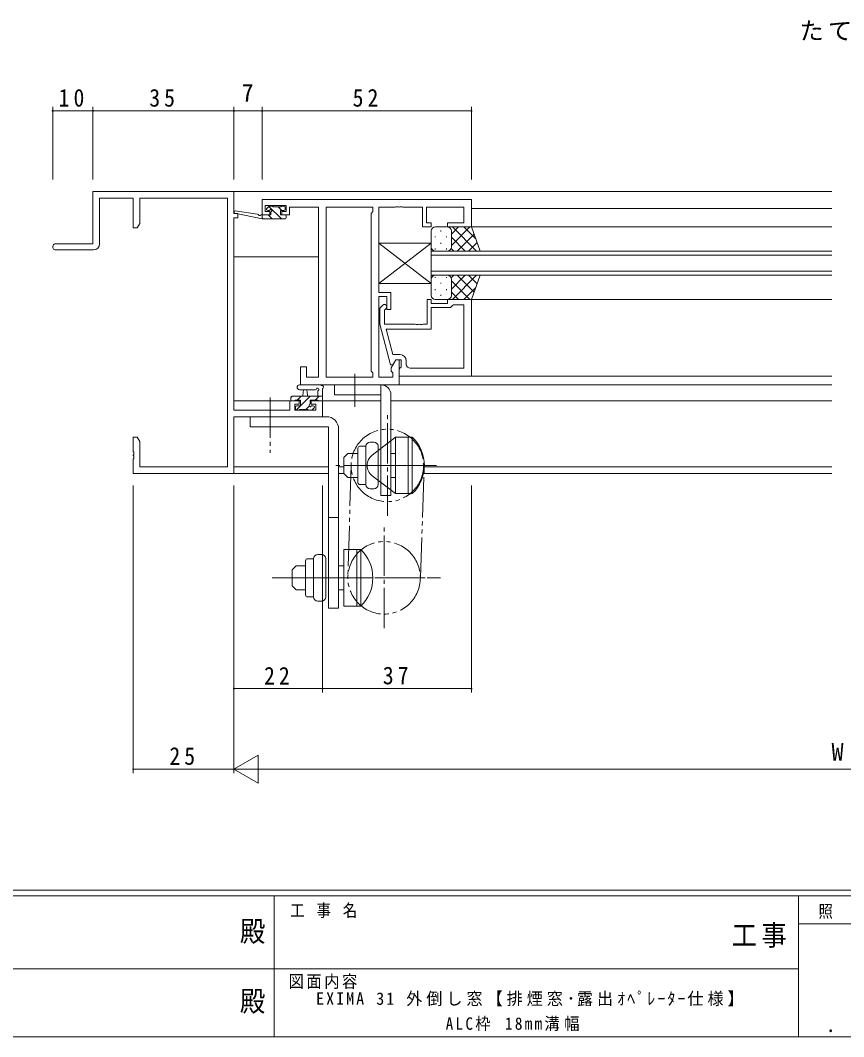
# Model space of a CAD drawing. Units: millimetres on the paper. Extents: x -397 to 397, y -282 to 282.
# Drawn here: x -71.9 to 132.5, y -282.1 to -29.8 of the extents above; entities that cross this region are included whole.
import ezdxf
from ezdxf.enums import TextEntityAlignment as Align

# ---------------------------------------------------------------- set-up
doc = ezdxf.new("R2010")
doc.units = ezdxf.units.MM
doc.linetypes.add('USER2', pattern=[13, 10, -1, 1, -1])
doc.linetypes.add('USER3', pattern=[15, 10, -1, 1, -1, 1, -1])
for name, color, linetype, lineweight in [('0-1_YKK_ZWAK', 7, 'Continuous', 18), ('0-3_YKK_11', 7, 'Continuous', 18), ('0-4_YKK_12', 2, 'Continuous', 18), ('0-5_YKK_13', 4, 'Continuous', 18), ('0-6_YKK_D', 6, 'Continuous', 18)]:
    doc.layers.add(name, color=color, linetype=linetype, lineweight=lineweight)
doc.layers.add('0-2_USER1', color=7, linetype='Continuous')
doc.styles.add('ＭＳ ゴシック', font='')
doc.styles.get('ＭＳ ゴシック').set_extended_font_data('MS Gothic')

msp = doc.modelspace()

# ---------------------------------------------------------------- linework, layer by layer
at = {"layer": '0-1_YKK_ZWAK'}
for p, q in [((376.092, -245.7), (-393.908, -245.7)), ((338.292, -247.1), (-393.908, -247.1)), ((-8.908, -247.1), (-8.908, -282.1)), ((121.292, -247.1), (121.292, -282.1)), ((189.476, -254.099), (121.292, -254.099)), ((-136.308, -265.299), (-7.508, -265.299)), ((-7.508, -265.299), (121.292, -265.299)), ((-393.908, -282.1), (338.292, -282.1))]:
    msp.add_line(p, q, dxfattribs=at)
at = {"layer": '0-3_YKK_11'}
for p, q in [((-53.88, -72.3), (-18.88, -72.3)), ((-53.88, -85.3), (-53.88, -72.3)), ((-18.88, -72.3), (-18.88, -77.8)), ((-52.25, -73.93), (-52.25, -85.3)), ((-43.88, -73.93), (-52.25, -73.93)), ((-43.88, -81.3), (-43.88, -73.93)), ((-42.25, -73.93), (-42.25, -80.209)), ((-20.51, -73.93), (-42.25, -73.93)), ((-20.51, -140.67), (-20.51, -73.93)), ((-11.88, -78.1), (-11.88, -74.3)), ((-11.88, -74.3), (40.12, -74.3)), ((40.12, -74.3), (40.12, -81.1)), ((-18.88, -77.8), (-17.88, -77.8)), ((-17.88, -77.8), (-17.88, -78.8)), ((-9.98, -78.1), (-11.88, -78.1)), ((-11.08, -75.8), (-11.08, -77.3)), ((-5.88, -75.8), (-11.08, -75.8)), ((-11.08, -77.3), (-9.98, -77.3)), ((-9.98, -77.3), (-9.98, -78.1)), ((-6.98, -77.3), (-5.88, -77.3)), ((-6.98, -78.1), (-6.98, -77.3)), ((-5.08, -78.1), (-6.98, -78.1)), ((-5.88, -77.3), (-5.88, -75.8)), ((-5.08, -76.23), (-5.08, -77.03)), ((2.12, -76.23), (-5.08, -76.23)), ((-5.08, -77.03), (-5.08, -78.1)), ((2.12, -118.37), (2.12, -76.23)), ((4.05, -118.37), (4.05, -76.23)), ((4.05, -76.23), (15.62, -76.23)), ((4.05, -118.37), (4.05, -76.23)), ((15.62, -77.3), (15.19, -77.73)), ((15.19, -77.73), (15.19, -116.87)), ((15.62, -76.23), (15.62, -77.3)), ((17.12, -76.23), (17.12, -97.4)), ((21.162, -76.23), (17.12, -76.23)), ((21.345, -76.11), (21.162, -76.23)), ((21.895, -76.11), (21.345, -76.11)), ((22.078, -76.23), (21.895, -76.11)), ((22.162, -76.23), (22.078, -76.23)), ((22.345, -76.11), (22.162, -76.23)), ((22.895, -76.11), (22.345, -76.11)), ((23.078, -76.23), (22.895, -76.11)), ((27.92, -76.23), (23.078, -76.23)), ((27.92, -81.1), (27.92, -76.23)), ((28.92, -76.23), (28.92, -80.1)), ((38.19, -76.23), (28.92, -76.23)), ((38.19, -80.1), (38.19, -76.23)), ((-42.25, -80.209), (-42.88, -81.3)), ((-18.88, -78.8), (-18.88, -126.57)), ((-17.88, -78.8), (-18.88, -78.8)), ((28.92, -80.1), (30.12, -80.1)), ((30.12, -80.1), (30.12, -81.1)), ((34.12, -80.1), (38.19, -80.1)), ((34.12, -81.1), (34.12, -80.1)), ((-42.88, -81.3), (-43.88, -81.3)), ((30.12, -81.1), (27.92, -81.1)), ((40.12, -81.1), (34.12, -81.1)), ((-63.13, -85.3), (-53.88, -85.3)), ((-53.75, -86.8), (-63.13, -86.8)), ((17.12, -97.4), (20.12, -97.4)), ((20.12, -97.4), (20.12, -101.6)), ((17.12, -98.4), (17.12, -118.37)), ((19.12, -98.4), (17.12, -98.4)), ((18.096, -100.476), (17.32, -101.251)), ((19.12, -101.6), (19.12, -98.4)), ((29.12, -99.1), (29.12, -105.2)), ((30.12, -99.1), (29.12, -99.1)), ((30.12, -100.1), (30.12, -99.1)), ((34.12, -100.1), (30.12, -100.1)), ((34.12, -99.1), (34.12, -100.1)), ((40.12, -99.1), (34.12, -99.1)), ((34.92, -101.1), (35.42, -100.6)), ((35.42, -100.6), (35.62, -100.4)), ((35.62, -100.4), (38.19, -100.4)), ((38.19, -100.4), (38.19, -116.17)), ((38.19, -100.4), (38.19, -116.17)), ((40.12, -118.1), (40.12, -99.1)), ((17.32, -101.251), (17.32, -105.197)), ((18.52, -101.749), (18.944, -101.324)), ((18.52, -105.2), (18.52, -101.749)), ((20.12, -101.6), (19.12, -101.6)), ((30.12, -101.1), (34.92, -101.1)), ((30.12, -106.5), (30.12, -101.1)), ((17.32, -105.197), (20.027, -115.3)), ((26.162, -105.2), (18.52, -105.2)), ((26.345, -105.32), (26.162, -105.2)), ((26.895, -105.32), (26.345, -105.32)), ((27.078, -105.2), (26.895, -105.32)), ((27.162, -105.2), (27.078, -105.2)), ((27.345, -105.32), (27.162, -105.2)), ((27.895, -105.32), (27.345, -105.32)), ((28.078, -105.2), (27.895, -105.32)), ((29.12, -105.2), (28.078, -105.2)), ((18.911, -106.5), (30.12, -106.5)), ((20.599, -112.8), (18.911, -106.5)), ((22.42, -112.8), (20.599, -112.8)), ((-2.38, -115.8), (-0.88, -115.8)), ((-2.38, -120.3), (-2.38, -115.8)), ((-0.88, -115.8), (-0.88, -118.37)), ((20.027, -115.3), (20.627, -115.3)), ((20.19, -116.057), (21.32, -114.1)), ((20.627, -115.3), (21.32, -114.1)), ((21.32, -114.1), (22.12, -114.1)), ((21.32, -114.1), (22.62, -114.1)), ((22.12, -114.1), (22.12, -120.3)), ((22.62, -115.9), (22.42, -116.1)), ((22.62, -114.1), (22.62, -115.9)), ((23.92, -115.17), (23.92, -114.3)), ((-0.88, -118.37), (2.12, -118.37)), ((15.62, -118.37), (4.05, -118.37)), ((15.19, -116.87), (15.62, -117.3)), ((15.62, -117.3), (15.62, -118.37)), ((17.12, -118.37), (20.62, -118.37)), ((20.19, -116.87), (20.19, -116.057)), ((20.62, -117.3), (20.19, -116.87)), ((20.62, -118.37), (20.62, -117.3)), ((22.42, -116.1), (22.12, -116.4)), ((22.12, -116.4), (22.12, -118.1)), ((22.12, -118.1), (40.12, -118.1)), ((38.19, -116.17), (24.92, -116.17)), ((22.12, -120.3), (-2.38, -120.3)), ((-4.98, -124.3), (-2.68, -124.3)), ((-4.98, -126.57), (-4.98, -124.3)), ((-3.78, -125.1), (-3.78, -126.57)), ((-2.68, -125.1), (-3.78, -125.1)), ((-2.68, -124.3), (-2.68, -125.1)), ((0.32, -124.3), (3.12, -124.3)), ((0.32, -125.1), (0.32, -124.3)), ((1.49, -125.1), (0.32, -125.1)), ((1.49, -126.57), (1.49, -125.1)), ((3.12, -124.3), (3.12, -128.2)), ((-18.88, -126.57), (-4.98, -126.57)), ((-18.88, -128.2), (-18.88, -142.3)), ((3.12, -128.2), (-18.88, -128.2)), ((-3.78, -126.57), (1.49, -126.57)), ((-43.88, -133.3), (-42.88, -133.3)), ((-43.88, -136.842), (-43.88, -133.3)), ((-42.88, -133.3), (-42.25, -134.391)), ((-42.25, -134.391), (-42.25, -140.67)), ((-43.76, -137.025), (-43.88, -136.842)), ((-43.88, -137.758), (-43.76, -137.575)), ((-43.88, -137.842), (-43.88, -137.758)), ((-43.76, -138.025), (-43.88, -137.842)), ((-43.88, -138.758), (-43.76, -138.575)), ((-43.88, -142.3), (-43.88, -138.758)), ((-43.76, -137.575), (-43.76, -137.025)), ((-43.76, -138.575), (-43.76, -138.025)), ((-42.25, -140.67), (-20.51, -140.67)), ((-18.88, -142.3), (-43.88, -142.3))]:
    msp.add_line(p, q, dxfattribs=at)
for centre, radius, start, end in [((-63.13, -86.05), 0.75, 89.99999, 270.00001), ((-53.75, -85.3), 1.5, 270.00001, 359.99999), ((18.52, -100.9), 0.6, 314.99999, 135.00001), ((22.42, -114.3), 1.5, 0.00001, 89.99999), ((24.92, -115.17), 1, 180.00001, 269.99999)]:
    msp.add_arc(centre, radius, start, end, dxfattribs=at)
at = {"layer": '0-4_YKK_12'}
for p, q in [((-19.18, -72.3), (129.62, -72.3)), ((40.12, -76.5), (129.62, -76.5)), ((129.62, -81.1), (34.415, -81.1)), ((30.119, -87.1), (129.62, -87.1)), ((30.119, -93.1), (30.119, -87.1)), ((129.62, -88.1), (30.119, -88.1)), ((-18.88, -88.5), (2.12, -88.5)), ((30.119, -92.1), (129.62, -92.1)), ((129.62, -93.1), (30.119, -93.1)), ((39.62, -99.1), (129.62, -99.1)), ((39.82, -118.1), (129.62, -118.1)), ((21.82, -120.3), (129.62, -120.3)), ((-18.88, -124.3), (-2.38, -124.3)), ((0.02, -124.3), (17.62, -124.3)), ((20.12, -124.3), (129.62, -124.3)), ((-18.88, -140.67), (4.62, -140.67)), ((7.12, -140.67), (8.42, -140.67)), ((28.413, -140.67), (129.62, -140.67)), ((-19.18, -142.3), (4.62, -142.3)), ((7.12, -142.3), (8.42, -142.3)), ((28.211, -142.3), (129.62, -142.3))]:
    msp.add_line(p, q, dxfattribs=at)
at = {"layer": '0-5_YKK_13'}
for p, q in [((-11.878, -79.1), (-18.639, -77.694)), ((-12.992, -77.927), (-18.534, -77.103)), ((-11.878, -78.1), (-11.965, -78.086)), ((-11.878, -79.1), (-11.878, -78.1)), ((-9.68, -78.1), (-11.878, -78.1)), ((-10.192, -75.988), (-10.692, -76.488)), ((-10.48, -77), (-10.141, -77)), ((-9.343, -79.1), (-10.343, -78.1)), ((-7.098, -79.1), (-10.201, -75.997)), ((-9.38, -75.9), (-9.98, -75.9)), ((-9.68, -77.461), (-9.68, -78.1)), ((-7.18, -76.1), (-9.18, -76.1)), ((-6.953, -77), (-7.853, -76.1)), ((-7.28, -77), (-6.48, -77)), ((-7.28, -78.1), (-7.28, -77)), ((-6.18, -78.1), (-7.28, -78.1)), ((-6.48, -75.9), (-6.98, -75.9)), ((-6.18, -76.7), (-6.18, -76.2)), ((-11.588, -79.1), (-11.878, -78.81)), ((-6.18, -79.1), (-11.878, -79.1)), ((-5.88, -78.8), (-5.88, -78.4)), ((30.12, -86.1), (30.12, -82.1)), ((31.12, -81.1), (34.12, -81.1)), ((32.483, -82.02), (32.483, -82.22)), ((40.12, -81.1), (34.12, -81.1)), ((35.12, -82.892), (36.912, -81.1)), ((35.12, -85.72), (39.74, -81.1)), ((35.12, -82.1), (35.12, -85.7)), ((35.12, -82.5), (35.12, -86.1)), ((35.388, -81.1), (41.388, -87.1)), ((36.568, -87.1), (40.764, -82.904)), ((38.216, -81.1), (41.177, -84.061)), ((42.263, -87.1), (40.12, -81.1)), ((30.12, -85.1), (17.12, -85.1)), ((17.12, -85.1), (17.12, -95.1)), ((30.12, -85.1), (17.12, -95.1)), ((30.12, -95.1), (17.12, -85.1)), ((30.12, -85.1), (30.12, -95.1)), ((31.068, -83.435), (31.068, -83.635)), ((32.483, -85.05), (32.483, -85.25)), ((33.898, -83.435), (33.898, -83.635)), ((35.12, -83.66), (38.56, -87.1)), ((39.397, -87.1), (41.509, -84.988)), ((31.068, -86.465), (31.068, -86.665)), ((34.12, -87.1), (31.12, -87.1)), ((33.898, -86.465), (33.898, -86.665)), ((34.12, -87.1), (42.263, -87.1)), ((35.063, -86.432), (35.731, -87.1)), ((34.12, -93.1), (31.12, -93.1)), ((42.263, -93.1), (34.12, -93.1)), ((35.063, -93.768), (35.731, -93.1)), ((35.12, -96.54), (38.56, -93.1)), ((35.388, -99.1), (41.388, -93.1)), ((36.568, -93.1), (40.764, -97.296)), ((39.397, -93.1), (41.508, -95.212)), ((42.263, -93.1), (40.12, -99.1)), ((17.12, -95.1), (30.12, -95.1)), ((30.12, -94.1), (30.12, -98.1)), ((31.068, -93.735), (31.068, -93.535)), ((32.483, -95.15), (32.483, -94.95)), ((33.898, -93.735), (33.898, -93.535)), ((35.12, -97.7), (35.12, -94.1)), ((35.12, -94.48), (39.74, -99.1)), ((35.12, -98.1), (35.12, -94.5)), ((31.068, -96.765), (31.068, -96.565)), ((32.483, -98.18), (32.483, -97.98)), ((33.898, -96.765), (33.898, -96.565)), ((35.12, -97.308), (36.912, -99.1)), ((38.216, -99.1), (41.177, -96.139)), ((31.12, -99.1), (34.12, -99.1)), ((40.12, -99.1), (34.12, -99.1)), ((-2.608, -120.3), (2.554, -120.3)), ((17.62, -120.3), (6.12, -120.3)), ((17.62, -147.8), (17.62, -120.3)), ((-4.78, -123.46), (-4.42, -123.1)), ((-4.78, -123.4), (-4.78, -124)), ((3.12, -123.1), (-4.48, -123.1)), ((-3.404, -126.573), (0.07, -123.1)), ((-3.175, -124.1), (-2.175, -123.1)), ((-2.608, -121.5), (1.353, -121.503)), ((-1.78, -123.1), (-1.678, -121.956)), ((-0.58, -123.1), (-0.682, -121.956)), ((1.315, -124.1), (2.315, -123.1)), ((1.92, -121.92), (1.92, -123.1)), ((3.12, -124), (3.12, -121.32)), ((-4.48, -124.3), (-3.88, -124.3)), ((-3.68, -124.1), (-2.38, -124.1)), ((-3.58, -125.8), (-3.58, -126.3)), ((-2.38, -125.5), (-3.28, -125.5)), ((-2.38, -124.1), (-2.38, -125.5)), ((-0.985, -126.4), (-0.201, -125.616)), ((0.02, -124.1), (2.02, -124.1)), ((0.02, -125.039), (0.02, -124.1)), ((0.82, -125.5), (0.481, -125.5)), ((0.532, -126.512), (1.032, -126.012)), ((2.22, -124.3), (2.82, -124.3)), ((-14.88, -128.2), (-14.88, -130.7)), ((-14.88, -128.2), (4.12, -128.2)), ((-3.28, -126.6), (-2.78, -126.6)), ((-2.58, -126.4), (-0.48, -126.4)), ((-0.28, -126.6), (0.32, -126.6)), ((-14.88, -130.7), (4.62, -130.7)), ((4.62, -175.7), (4.62, -130.7)), ((7.12, -131.2), (7.12, -175.7)), ((15.484, -137.727), (21.22, -133.3)), ((24.42, -133.3), (21.22, -133.3)), ((21.22, -133.3), (21.22, -147.3)), ((25.42, -133.3), (24.42, -133.3)), ((24.42, -147.3), (24.42, -133.3)), ((24.42, -133.3), (24.42, -147.3)), ((25.42, -133.3), (25.42, -147.3)), ((11.92, -136.05), (11.92, -144.55)), ((13.92, -135.55), (12.42, -135.55)), ((13.92, -135.526), (13.92, -136.913)), ((14.92, -134.526), (15.92, -134.526)), ((16.92, -135.526), (16.92, -145.074)), ((21.22, -137.597), (21.22, -134.847)), ((9.42, -137.3), (8.42, -138.3)), ((8.42, -138.3), (8.42, -142.3)), ((11.92, -137.3), (9.42, -137.3)), ((13.92, -143.687), (13.92, -136.913)), ((21.22, -137.3), (20.12, -137.3)), ((14.167, -140.3), (22.771, -140.3)), ((13.92, -143.687), (13.92, -145.074)), ((15.484, -142.873), (21.22, -147.3)), ((21.22, -143.3), (20.12, -143.3)), ((13.92, -145.05), (12.42, -145.05)), ((14.92, -146.074), (15.92, -146.074)), ((24.42, -147.3), (21.22, -147.3)), ((25.42, -147.3), (24.42, -147.3)), ((7.12, -153.2), (4.62, -153.2)), ((8.42, -175.2), (8.42, -161.2)), ((8.42, -161.2), (11.62, -161.2)), ((12.62, -161.2), (11.62, -161.2)), ((11.62, -175.2), (11.62, -161.2)), ((11.62, -161.2), (11.62, -175.2)), ((12.62, -161.2), (12.62, -175.2)), ((-1.08, -163.95), (-1.08, -172.45)), ((0.92, -163.45), (-0.58, -163.45)), ((0.92, -163.426), (0.92, -164.813)), ((1.92, -162.426), (2.92, -162.426)), ((3.92, -163.426), (3.92, -172.974)), ((8.42, -165.497), (8.42, -162.747)), ((-3.38, -165.2), (-4.38, -166.2)), ((-4.38, -166.2), (-4.38, -170.2)), ((-1.08, -165.2), (-3.38, -165.2)), ((0.92, -171.587), (0.92, -164.813)), ((8.42, -165.2), (7.12, -165.2)), ((-0.236, -168.2), (12.28, -168.2)), ((7.12, -173.653), (7.12, -170.903)), ((8.42, -171.2), (7.12, -171.2)), ((0.92, -172.95), (-0.58, -172.95)), ((0.92, -171.587), (0.92, -172.974)), ((1.92, -173.974), (2.92, -173.974)), ((4.62, -175.7), (7.12, -175.7)), ((11.62, -175.2), (8.42, -175.2)), ((12.62, -175.2), (11.62, -175.2))]:
    msp.add_line(p, q, dxfattribs=at)
at = {"layer": '0-5_YKK_13', "linetype": 'USER2'}
for p, q in [((11.12, -117.579), (11.12, -125.793)), ((-9.88, -123.443), (-9.88, -137.184)), ((19.22, -152.8), (19.22, -127.8)), ((31.42, -140.3), (6.062, -140.3)), ((18.42, -180.7), (18.42, -155.7)), ((-9.38, -168.2), (32.42, -168.2)), ((-7.901, -168.2), (32.109, -168.2))]:
    msp.add_line(p, q, dxfattribs=at)
at = {"layer": '0-5_YKK_13', "linetype": 'USER3'}
for p, q in [((10.22, -140.3), (9.42, -168.2)), ((27.42, -168.2), (28.42, -140.3))]:
    msp.add_line(p, q, dxfattribs=at)
at = {"layer": '0-5_YKK_13'}
for points in [[(6.12, -120.3), (6.12, -122.8), (17.62, -122.8)], [(20.12, -122.8), (20.12, -147.8), (17.62, -147.8)], [(11.92, -143.3), (9.42, -143.3), (8.42, -142.3)], [(-1.08, -171.2), (-3.38, -171.2), (-4.38, -170.2)]]:
    msp.add_lwpolyline(points, dxfattribs=at)
at = {"layer": '0-5_YKK_13', "linetype": 'USER3'}
for centre in [(19.22, -140.3), (18.42, -168.2)]:
    msp.add_circle(centre, 9, dxfattribs=at)
at = {"layer": '0-5_YKK_13'}
for centre, radius, start, end in [((-18.578, -77.4), 0.3, 81.55064, 258.25019), ((-13.036, -78.223), 0.3, 21.55064, 81.55064), ((-12.478, -78.003), 0.3, 201.55064, 320.80246), ((-12.013, -78.382), 0.3, 80.80246, 140.80246), ((-10.48, -76.7), 0.3, 135, 270), ((-9.98, -76.2), 0.3, 90, 135), ((-10.141, -76.7), 0.3, 270, 326.94427), ((-9.68, -77), 0.25, 303.05573, 146.94427), ((-9.38, -77.461), 0.3, 123.05573, 180), ((-9.38, -76.1), 0.2, 0, 90), ((-6.98, -76.1), 0.2, 90, 180), ((-6.48, -76.2), 0.3, 0, 90), ((-6.48, -76.7), 0.3, 270, 0), ((-6.18, -78.4), 0.3, 0, 90), ((-6.18, -78.8), 0.3, 270, 0), ((31.12, -82.1), 1, 90, 180), ((34.12, -82.1), 1, 0, 90), ((34.12, -82.1), 1, 0, 90), ((31.12, -86.1), 1, 180, 270), ((34.12, -86.1), 1, 270, 0), ((34.12, -86.1), 1, 270, 0), ((31.12, -94.1), 1, 90, 180), ((34.12, -94.1), 1, 0, 90), ((34.12, -94.1), 1, 0, 90), ((31.12, -98.1), 1, 180, 270), ((34.12, -98.1), 1, 270, 0), ((34.12, -98.1), 1, 270, 0), ((-2.608, -120.9), 0.6, 89.95977, 269.95977), ((2.554, -120.6), 0.3, 40.52878, 90), ((3.01, -120.21), 0.3, 220.52878, 280.52878), ((3.12, -120.8), 0.3, 300, 100.52878), ((3.42, -121.32), 0.3, 120, 180), ((17.62, -122.8), 2.5, 0, 90), ((-4.48, -123.4), 0.3, 90, 180), ((-1.18, -122), 0.5, 5.09207, 174.90793), ((1.353, -121.203), 0.3, 269.95977, 340.81024), ((1.92, -121.4), 0.3, 300, 160.81024), ((2.22, -121.92), 0.3, 120, 180), ((-4.48, -124), 0.3, 180, 270), ((-3.88, -124.1), 0.2, 270, 0), ((-3.28, -125.8), 0.3, 90, 180), ((0.02, -125.5), 0.25, 123.05573, 326.94427), ((-0.28, -125.039), 0.3, 303.05573, 0), ((0.481, -125.8), 0.3, 90, 146.94427), ((0.82, -125.8), 0.3, 315, 90), ((2.22, -124.1), 0.2, 180, 270), ((2.82, -124), 0.3, 270, 0), ((-3.28, -126.3), 0.3, 180, 270), ((-2.78, -126.4), 0.2, 270, 0), ((-0.28, -126.4), 0.2, 180, 270), ((0.32, -126.3), 0.3, 270, 315), ((4.12, -131.2), 3, 0, 90), ((18.753, -140.3), 9.667, 313.60284, 46.39716), ((12.42, -136.05), 0.5, 90, 180), ((14.92, -135.526), 1, 90, 180), ((15.92, -135.526), 1, 0, 90), ((17.47, -140.3), 3.25, 127.66316, 232.33684), ((12.42, -144.55), 0.5, 180, 270), ((14.92, -145.074), 1, 180, 270), ((15.92, -145.074), 1, 270, 0), ((5.953, -168.2), 9.667, 313.60284, 46.39716), ((-0.58, -163.95), 0.5, 90, 180), ((1.92, -163.426), 1, 90, 180), ((2.92, -163.426), 1, 0, 90), ((-0.58, -172.45), 0.5, 180, 270), ((1.92, -172.974), 1, 180, 270), ((2.92, -172.974), 1, 270, 0)]:
    msp.add_arc(centre, radius, start, end, dxfattribs=at)
at = {"layer": '0-6_YKK_D'}
for p, q in [((-63.88, -69.3), (-63.88, -51.3)), ((-53.88, -52.3), (-63.88, -52.3)), ((-53.88, -69.3), (-53.88, -51.3)), ((-53.88, -69.3), (-53.88, -51.3)), ((-18.88, -52.3), (-53.88, -52.3)), ((-18.88, -69.3), (-18.88, -51.3)), ((-18.88, -69.3), (-18.88, -51.3)), ((-18.88, -52.3), (-11.88, -52.3)), ((-11.88, -69.3), (-11.88, -51.3)), ((-11.88, -69.3), (-11.88, -51.3)), ((-11.88, -52.3), (40.12, -52.3)), ((40.12, -69.3), (40.12, -51.3)), ((-43.88, -145.3), (-43.88, -216.7)), ((-18.88, -145.3), (-18.88, -196.7)), ((-18.88, -145.3), (-18.88, -216.7)), ((-18.88, -145.3), (-18.88, -216.7)), ((3.12, -145.3), (3.12, -196.7)), ((3.12, -145.3), (3.12, -196.7)), ((40.12, -145.3), (40.12, -196.7)), ((-18.88, -195.7), (3.12, -195.7)), ((3.12, -195.7), (40.12, -195.7)), ((-18.88, -215.7), (-12.818, -212.2)), ((-12.818, -219.2), (-12.818, -212.2)), ((-43.88, -215.7), (-18.88, -215.7)), ((-18.88, -215.7), (-6.756, -215.7)), ((-18.88, -215.7), (-12.818, -219.2)), ((274.12, -215.7), (-11.88, -215.7))]:
    msp.add_line(p, q, dxfattribs=at)
for centre, start, end in [((-63.88, -52.3), 0, 180), ((-63.88, -52.3), 180, 0), ((-53.88, -52.3), 0, 180), ((-53.88, -52.3), 0, 180), ((-53.88, -52.3), 180, 0), ((-53.88, -52.3), 180, 0), ((-18.88, -52.3), 0, 180), ((-18.88, -52.3), 0, 180), ((-18.88, -52.3), 180, 0), ((-18.88, -52.3), 180, 0), ((-11.88, -52.3), 0, 180), ((-11.88, -52.3), 0, 180), ((-11.88, -52.3), 180, 0), ((-11.88, -52.3), 180, 0), ((40.12, -52.3), 0, 180), ((40.12, -52.3), 180, 0), ((-18.88, -195.7), 0, 180), ((-18.88, -195.7), 180, 0), ((3.12, -195.7), 0, 180), ((3.12, -195.7), 0, 180), ((3.12, -195.7), 180, 0), ((3.12, -195.7), 180, 0), ((40.12, -195.7), 0, 180), ((40.12, -195.7), 180, 0), ((-43.88, -215.7), 0, 180), ((-43.88, -215.7), 180, 0)]:
    msp.add_arc(centre, 0.106, start, end, dxfattribs=at)

# ---------------------------------------------------------------- texts
at = {"layer": '0-1_YKK_ZWAK', "style": 'ＭＳ ゴシック', "width": 0.9}
for p in [(-17.39, -260.056), (-17.39, -277.378)]:
    msp.add_text('殿', height=5.132, dxfattribs=at).set_placement(p, align=Align.BOTTOM_LEFT)
at = {"layer": '0-1_YKK_ZWAK', "attachment_point": 7, "style": 'ＭＳ ゴシック'}
for s, insert, char_height in [('\\T1.22;\\W0.85;工\\~事\\~名', (-4.896, -252.633), 3.079), ('\\T1.24;\\W0.85;照\\~\\~査', (126.281, -252.88), 3.079), ('\\T1.17;\\W0.9;工事', (104.723, -260.056), 5.132), ('\\T1.17;\\W0.9;図面内容', (-5.291, -270.248), 3.079), ('\\T1.24;\\W0.85;\\~．\\~．', (125.747, -281.046), 3.592)]:
    msp.add_mtext(s, dxfattribs=dict(at, insert=insert, char_height=char_height))
at = {"layer": '0-2_USER1', "attachment_point": 7, "style": 'ＭＳ ゴシック'}
for s, insert, char_height in [('\\T1.17;たて骨', (121.592, -35.072), 4.399), ('\\T1.25;\\W0.95;EXIMA\\~31\\~外倒し窓【排煙窓･露出ｵﾍﾟﾚｰﾀｰ仕様】', (1.529, -274.549), 3.079), ('\\T1.3;\\W0.9;ALC枠\\~18mm溝幅', (33.709, -280.725), 3.079)]:
    msp.add_mtext(s, dxfattribs=dict(at, insert=insert, char_height=char_height))
at = {"layer": '0-6_YKK_D', "color": 7, "style": 'ＭＳ ゴシック'}
for s, p in [('7', (-16.98, -51.3)), ('W', (129.52, -214.9))]:
    msp.add_text(s, height=4.399, dxfattribs=at).set_placement(p, align=Align.BOTTOM_LEFT)
at = {"layer": '0-6_YKK_D', "color": 7, "char_height": 4.399, "attachment_point": 7, "style": 'ＭＳ ゴシック'}
for s, insert in [('\\T1.37;\\W0.9;10', (-62.4, -51.3)), ('\\T1.37;\\W0.9;35', (-39.9, -51.3)), ('\\T1.37;\\W0.9;52', (10.6, -51.3)), ('\\T1.37;\\W0.9;22', (-11.4, -194.7)), ('\\T1.37;\\W0.9;37', (18.1, -194.7)), ('\\T1.37;\\W0.9;25', (-34.9, -214.7))]:
    msp.add_mtext(s, dxfattribs=dict(at, insert=insert))

doc.saveas('drawing.dxf')
